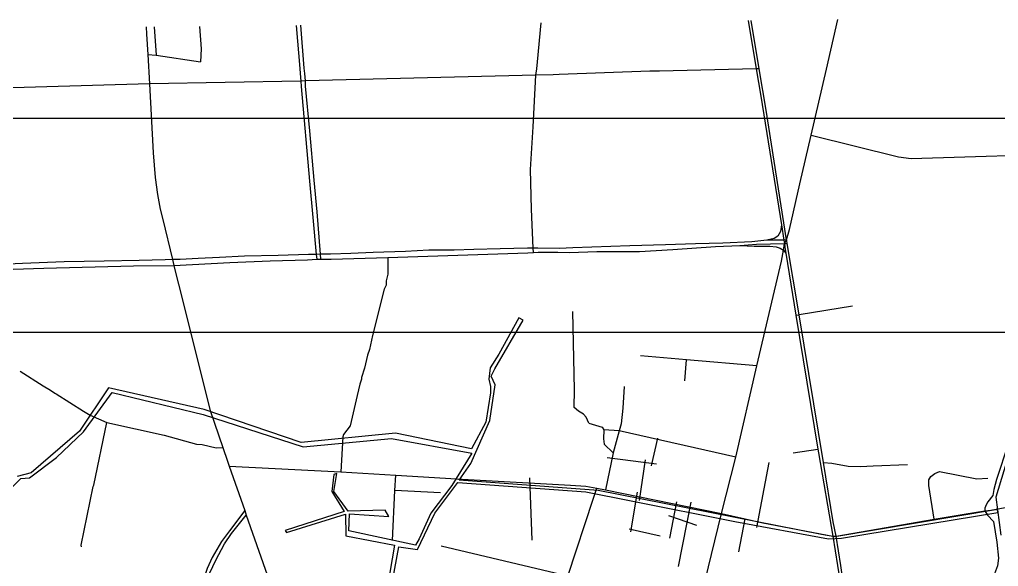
# Model space of a CAD drawing. Header units: metres. Extents: x 4243 to 17166, y -1761 to 6246.
# Drawn here: x 8553 to 12106, y 4242 to 6226 of the extents above; entities that cross this region are included whole.
import ezdxf

# ---------------------------------------------------------------- set-up
doc = ezdxf.new("R2010")
doc.units = ezdxf.units.M
doc.header["$MEASUREMENT"] = 0
doc.header["$XCLIPFRAME"] = 0
for name, color, linetype in [('图框', 6, 'Continuous'), ('底图', 73, 'Continuous'), ('水网', 141, 'Continuous'), ('路网', 2, 'Continuous')]:
    doc.layers.add(name, color=color, linetype=linetype)
picture_1 = doc.add_image_def('image1.jpg', size_in_pixel=(8192, 4266))

msp = doc.modelspace()

# ---------------------------------------------------------------- linework, layer by layer
at = {"layer": '图框'}
msp.add_lwpolyline([(7124.754369260121, 5091.100705268808), (7124.754369260121, 524.6631070550415), (14604.87148212548, 524.6631070550415), (14604.87148212548, 5091.100705268806), (7124.754369260121, 5091.100705268808)], dxfattribs=at)
at = {"layer": '水网'}
for points in [[(12102.66691865954, 4448.593668429335), (11512.55627438787, 4349.772024883538), (11463.40705845237, 4357.828882213973), (10653.45342531067, 4517.714062304061), (10149.10751629388, 4555.335153127205), (10191.051790672, 4616.173826501646), (10260.05808465252, 4772.32639274816), (10279.69753692474, 4901.111344600735), (10264.81382645841, 4932.206685712852), (10278.34447233693, 4958.570139589545), (10381.18902654014, 5135.89861990948), (10365.62841985712, 5144.68653369433), (10292.56365995842, 5012.193403624872), (10261.39440879633, 4963.213196135068), (10255.98215044488, 4921.97821986623), (10262.74747338413, 4895.614765989478), (10262.74747338413, 4871.955329812423), (10244.77988198248, 4765.184865244954), (10192.8393789602, 4668.956504979461), (9916.908095093679, 4726.261211781237), (9575.577719020306, 4691.659214502839), (9223.180453727835, 4812.181762282969), (8876.116111638841, 4890.771912261204), (8770.593086384819, 4733.106349506766), (8594.853360259673, 4581.354208406817), (8544.551237219712, 4569.052738984581)], [(8495.233888998278, 4498.246054796037), (8557.301632835763, 4561.352641803503), (8588.880660954748, 4563.528849967057), (8686.882859750302, 4637.515615358366), (8784.885786391213, 4731.087679265765), (8889.421853290638, 4873.621264595538), (9219.352714799696, 4793.631384425913), (9581.993676170356, 4676.480378170498), (9903.291563458624, 4706.347900911874), (10194.58402437006, 4653.195238298502), (10121.64663741528, 4536.044232043088), (10045.36698441033, 4435.683663568401), (10003.05078103579, 4342.936086452739), (9990.082759646932, 4319.067078842199), (9748.473025344894, 4371.578665602952), (9750.516815211859, 4432.995169678643), (9892.83752006141, 4423.423590972496), (9880.521648145865, 4445.985436295101), (9745.042690001896, 4443.250658453615), (9693.009022769167, 4514.523344416695), (9703.956545343623, 4579.473527587018), (9693.693197439658, 4575.371504563838), (9686.850722888603, 4513.839721825847), (9730.641541031888, 4441.368827721976), (9517.16011983482, 4373.000244119321), (9521.26589570369, 4365.479820663749), (9736.11566624185, 4431.797249015828), (9736.79984091234, 4353.857086707022), (9914.042567776632, 4319.477884848253), (9864.630599653814, 4029.63570525928)], [(12175.62197283143, 4752.336900219146), (12097.02486009116, 4494.106084681989), (12114.11612563825, 4356.237116744799)], [(9875.588312063834, 4018.686532164749), (9929.282194640837, 4313.218052250973), (9997.221467273426, 4303.363882709351), (10059.73829171923, 4436.057097439538), (10143.84737762983, 4546.676891902636), (10608.44783320441, 4513.125051615179), (10772.39209687093, 4480.225498820828), (11149.482972853, 4405.263608186331), (11489.29579127941, 4342.479571450909), (11535.98197840084, 4344.592246985121), (12103.91131281264, 4438.555597396948), (12102.66691865954, 4448.593668429335)]]:
    msp.add_lwpolyline(points, dxfattribs=at)
at = {"layer": '路网'}
for p, q in [((9041.712900994578, 6199.647682844602), (9048.757547814632, 6096.9343812046)), ((9557.09400177584, 6205.127253660407), (9569.999931495868, 6049.179484039487)), ((9586.464084185893, 6050.133795779606), (9574.269112006063, 6205.309860774725)), ((10432.72598514543, 6072.488242891559), (10446.57236239523, 6214.584260625239)), ((9569.999931495868, 6049.179484039487), (9570.935015226016, 6030.511592721508)), ((9587.966897314649, 6030.890702275502), (9586.464084185893, 6050.133795779606)), ((10429.96526177623, 6047.846062279713), (10432.72598514543, 6072.488242891559)), ((10511.85187920579, 6026.498261286818), (10489.29855036572, 6026.132224607223)), ((10840.95682178461, 6038.734350842364), (10511.85187920579, 6026.498261286818)), ((10875.88887799554, 6039.322624690306), (10840.95682178461, 6038.734350842364)), ((9629.778498055646, 5374.094585177431), (9631.492818216097, 5356.826435661815)), ((10507.24325228506, 5382.199251239597), (10549.26636005589, 5381.584865074547)), ((10560.85471905605, 5397.624275752285), (10513.12092139595, 5396.003340052383)), ((9889.976675834741, 5363.414735083409), (9889.976675834741, 5348.26426614722)), ((9889.976675834741, 5348.26426614722), (9889.976675834741, 5302.015582927444)), ((9115.582638135413, 5323.427472637442), (9129.809269055955, 5266.459903031528)), ((11370.0360976255, 5153.283728385286), (11382.21444992558, 5154.721626520564)), ((11576.11073898547, 5186.930589263269), (11382.21444992558, 5154.721626520564)), ((10967.56047866517, 4915.823718508647), (10973.56059922487, 4992.331713976746)), ((10728.75790701643, 4733.86916761467), (10673.5768354258, 4738.104285716486)), ((10846.79390875878, 4606.849766319792), (10869.5536342361, 4707.411281889013)), ((11361.34204539493, 4654.081909432018), (11450.78725625598, 4667.336178539727)), ((10685.33960418601, 4637.053638275305), (10864.57517173956, 4614.667154508874)), ((10802.92812254, 4481.553072043984), (10824.38937183388, 4629.591572845821)), ((11228.99571509915, 4383.460129724466), (11274.08646511647, 4619.546517938201)), ((10139.39912690618, 4560.544302386639), (10159.06928093568, 4559.014976327249)), ((10404.1452702739, 4563.31496636418), (10412.24910089315, 4338.221735372907)), ((10081.17903322563, 4509.932861720153), (9915.246200245107, 4517.331111863663)), ((10794.42761618085, 4512.193335544085), (10770.10957371455, 4367.413397428347)), ((10936.79053606326, 4476.251403490198), (10912.47249359707, 4344.633356333535)), ((10989.98657239065, 4475.745154801174), (10943.01943694707, 4242.678435088077)), ((12078.4288092351, 4446.995632927341), (12150.27440859587, 4459.726834256609)), ((10908.41985044197, 4426.641619266126), (11010.25197170197, 4392.21843327937)), ((11163.63862974592, 4295.372493142203), (11186.9934589176, 4415.167687880283)), ((10765.04376977088, 4378.55029363127), (10878.02138755237, 4353.745257780246)), ((10542.45360722602, 4206.569265889877), (10083.63919396535, 4315.632372303342))]:
    msp.add_line(p, q, dxfattribs=at)
for points in [[(11197.06137106591, 6222.563527105319), (11226.24471137509, 6047.702261901402), (11242.93150304467, 5947.72219305992), (11318.57309703552, 5480.906673889549), (11327.133565875, 5426.422064529674), (11329.10392086603, 5413.925149180403), (11331.12993559637, 5401.009940528251), (11334.64763150574, 5378.578294930456), (11370.0360976255, 5153.283728385286), (11450.78725625598, 4667.336178539727), (11453.03590996586, 4654.134194488579), (11504.77720928588, 4351.799608173722), (11522.15418179542, 4245.912387890217), (11560.10299620614, 4005.333146496616), (11570.9009868151, 3938.085263007263), (11600.43404772528, 3754.067152497301), (11641.288300846, 3506.753494598379), (11647.96747028478, 3466.327952776512), (11676.47639188566, 3293.936024128401), (11689.96831416548, 3212.550629932375), (11702.15779840597, 3138.99448998546)], [(11710.7627950462, 3164.140497777087), (11706.10964033589, 3191.769799078291), (11688.52116078534, 3296.223239951709), (11656.70605031424, 3487.89345304476), (11654.15683397488, 3504.074138334895), (11634.1749853848, 3631.063203659782), (11610.30808655568, 3772.365582842322), (11585.12761773565, 3931.44545326702), (11583.96989503526, 3938.12447449466), (11563.65408796468, 4055.511158186418), (11547.73540078499, 4155.64559982199), (11534.21008264483, 4245.899317063332), (11516.49915166595, 4351.904175689852), (11506.30228630476, 4403.547567701376), (11470.74684094474, 4618.78954729851), (11382.21444992558, 5154.721626520564), (11338.76645266474, 5414.317311599791), (11337.29703538515, 5423.088681040272), (11336.75156987482, 5426.578929656592), (11262.91335163475, 5897.732466763294), (11237.5325077346, 6047.97678989725), (11208.01269781426, 6222.679962632187)], [(11319.01837499463, 5349.767547381517), (11325.59735690639, 5389.506527363264), (11329.10392086603, 5413.925149180403), (11336.75156987482, 5426.578929656592), (11347.03749082633, 5465.141668265161), (11385.22007617564, 5630.100064395403), (11425.94074590527, 5806.407623766396), (11481.31106062629, 6046.146603387256), (11522.92043695622, 6226.028091562388)], [(9012.37243921519, 6199.33573291026), (9013.714172104606, 6172.861524014677), (9017.955444704972, 6099.365924918499), (9024.089148644587, 5992.862151164503)], [(9206.395986706253, 6201.398605589698), (9211.651358684758, 6120.282450074737), (9209.836850986117, 6072.266005496437)], [(9017.955444704972, 6099.365924918499), (9048.757547814632, 6096.9343812046), (9209.836850986117, 6072.266005496437)], [(10418.08747210563, 5380.970478941629), (10417.40842321352, 5396.722303441666), (10410.98528859601, 5538.385063926631), (10407.25608565495, 5681.827315861768), (10417.08559669577, 5837.16726027982), (10427.10435086512, 6024.628859798365), (10429.96526177623, 6047.846062279713)], [(11237.5325077346, 6047.97678989725), (11226.24471137509, 6047.702261901402), (10875.88887799554, 6039.322624690306)], [(10489.29855036572, 6026.132224607223), (10427.10435086512, 6024.628859798365), (9590.171023234958, 6003.673280963616), (9573.228196734795, 6002.588245737308), (9024.089148644587, 5992.862151164503), (7781.986270385097, 5956.624673709682)], [(9570.935015226016, 6030.511592721508), (9573.228196734795, 6002.588245737308), (9575.13176002563, 5983.423663596564), (9605.355001775784, 5639.629784114601), (9617.678069405492, 5508.685029530374), (9629.778498055646, 5374.094585177431)], [(9646.799248196416, 5356.774147584509), (9644.840025166284, 5374.63053873548), (9633.051291086012, 5528.881567920501), (9622.19764073589, 5642.950154602004), (9606.10084236623, 5822.343014360346), (9591.061579155035, 5984.377970177155), (9590.171023234958, 6003.673280963616), (9587.966897314649, 6030.890702275502)], [(9024.089148644587, 5992.862151164503), (9037.892765505472, 5743.084588009806), (9044.705518344652, 5653.329586306529), (9053.432966426248, 5591.837465182353), (9063.707755426178, 5538.81644700229), (9073.336891375717, 5500.593351387361), (9107.823669625679, 5355.545377855131), (9113.000025945017, 5333.767415775394), (9115.582638135413, 5323.427472637442)], [(11425.94074590527, 5806.407623766396), (11743.62430872605, 5728.404253330489), (11789.07605682523, 5722.717752671742), (12412.58765670494, 5741.189085206425), (12583.01779710524, 5788.053844552429), (12620.93321567611, 5790.942863517383), (12638.27679233462, 5792.26318463165)], [(11318.57309703552, 5480.906673889549), (11314.82163019501, 5457.690553312132), (11305.02551500522, 5440.396140929719), (11291.47793297493, 5431.467893819732), (11265.85218619578, 5425.441657524499)], [(10549.26636005589, 5381.584865074547), (10647.78410941572, 5384.643724158348), (10803.29743805551, 5385.035885634774), (10924.47983572469, 5392.147082604875), (11079.20279598632, 5402.408651733247), (11167.61273556598, 5405.951182703429), (11228.33751779632, 5411.114652202407), (11329.10392086603, 5413.925149180403), (11338.76645266474, 5414.317311599791)], [(11336.75156987482, 5426.578929656592), (11327.133565875, 5426.422064529674), (11265.85218619578, 5425.441657524499), (11211.22771206521, 5419.990596029849), (11105.20702902623, 5415.29771770531), (11006.35532120638, 5412.617941201606), (10898.04145666607, 5409.010047913471), (10767.70859684632, 5405.859678201785), (10560.85471905605, 5397.624275752285)], [(11167.61273556598, 5405.951182703429), (11219.35403488599, 5404.23874140525), (11276.58338510641, 5403.990372077038), (11299.76010309555, 5402.304075189808), (11313.76409503468, 5397.232113867008), (11325.59735690639, 5389.506527363264), (11334.64763150574, 5378.578294930456)], [(9629.778498055646, 5374.094585177431), (9601.803910024695, 5373.545559610182), (9492.131947694581, 5370.852720267081), (9368.990326974774, 5367.257911394759), (9278.64342824579, 5363.205582667085), (9201.34317383566, 5359.610776053682), (9136.176743924852, 5356.01597050199), (9107.823669625679, 5355.545377855131), (9081.78604072542, 5355.114001275448), (8987.409376435213, 5352.421166013403), (8859.75931634591, 5349.728331346472), (8714.587568395073, 5347.022425267322), (8563.571547186235, 5341.192310832383), (8404.9190089053, 5334.447159501667), (8116.378888774896, 5325.453630208445), (7901.988681456306, 5317.3620739248), (7749.33626373508, 5312.865314762049)], [(10513.12092139595, 5396.003340052383), (10433.7278605646, 5396.91838437313), (10417.40842321352, 5396.722303441666), (10396.42469920614, 5396.473934265261), (10297.53959553526, 5394.225539856532), (10201.80483344593, 5392.421595807129), (10130.79413026594, 5390.173202147184), (10038.66611968563, 5389.271230389772), (9953.261806356024, 5384.787516699579), (9836.409736866364, 5381.637153257091), (9755.513862906257, 5377.140370339563), (9681.352818144718, 5375.349500861426), (9644.840025166284, 5374.63053873548), (9629.778498055646, 5374.094585177431)], [(9646.799248196416, 5356.774147584509), (9683.434492616216, 5356.721859508603), (9889.976675834741, 5363.414735083409), (10397.57128995494, 5379.885499248689), (10418.08747210563, 5380.970478941629), (10435.43104877532, 5381.885522129888), (10507.24325228506, 5382.199251239597)], [(7747.88911035494, 5295.283525266626), (8641.083308626197, 5324.800030955521), (8966.626027506078, 5332.839304212424), (9113.000025945017, 5333.767415775394), (9315.779610375175, 5345.179272197128), (9462.732470175484, 5350.538796086738), (9597.417922085384, 5354.917921018262), (9631.492818216097, 5356.826435661815), (9646.799248196416, 5356.774147584509)], [(11100.30897143506, 4434.617362682184), (11153.20799346477, 4638.670898711715), (11229.31712931418, 4970.25375509163), (11319.01837499463, 5349.767547381517)], [(9889.976675834741, 5302.015582927444), (9884.009951135376, 5278.577580794634), (9883.998819185654, 5263.0612037768), (9876.23985067592, 5247.989291210135), (9833.860520536315, 5079.885790239496), (9823.118189664792, 5029.729697841627), (9815.949214454973, 5008.226823447214), (9805.206883594628, 4961.051349480112), (9794.464552736144, 4927.614258130489), (9794.464552736144, 4922.241848968377), (9788.497828025604, 4903.732545066567), (9777.744365224848, 4861.929856375266), (9774.171009565003, 4847.002226855547), (9752.675215894593, 4752.064500272216), (9728.79718511575, 4721.020037452166), (9726.41494801664, 4712.654385228583), (9718.678243406353, 4585.471037123293)], [(9129.809269055955, 5266.459903031528), (9244.301365334773, 4807.866304353287), (9290.899704184614, 4673.192112681396), (9307.64215560467, 4624.789241640304), (9314.020762425149, 4606.424173519887), (9370.83823052631, 4445.466321139538), (9375.925531255314, 4428.735401297394), (9451.03279169486, 4211.810651211475), (9508.184218265347, 4047.224387109687), (9546.500386994565, 3936.856636524608), (9671.267272275176, 3647.55776366865), (9796.84678984457, 3401.840799926722), (9867.055992685493, 3269.064213518461)], [(10618.77425011643, 4762.469314793532), (10609.63491991744, 4784.272397192137), (10600.1059715061, 4795.030167470161), (10582.27258907468, 4806.101661514898), (10565.35202647582, 4819.329953319801), (10567.19993002549, 4882.974969379546), (10560.69887176552, 5167.270562905294)], [(11229.31712931418, 4970.25375509163), (10973.56059922487, 4992.331713976746), (10806.90418955521, 5006.710512766556)], [(8555.255981225753, 4950.907796812185), (8638.856918815756, 4897.157566064911), (8665.729443885615, 4882.229893329495), (8680.657387605172, 4870.282539726641), (8686.034119004617, 4868.491744848376), (8785.15299361595, 4805.774875831732), (8809.0421563352, 4790.847315198684), (8869.945049746197, 4764.56073587056), (9077.745143216336, 4718.575697848515), (9195.387581086023, 4686.328760914912), (9215.091130955378, 4684.537993107398), (9266.442812055586, 4671.98955454718), (9290.899704184614, 4673.192112681396)], [(10747.73788019479, 4895.458267894515), (10742.24982929625, 4816.964022603293), (10736.71725060628, 4760.168752021564), (10728.75790701643, 4733.86916761467)], [(8778.240053234855, 4313.070476043445), (8777.048934685303, 4319.632068563659), (8820.051653975854, 4532.245265842357), (8823.035016324604, 4537.016230438312), (8869.945049746197, 4764.56073587056)], [(10618.77425011643, 4762.469314793532), (10667.48765928507, 4747.241165903338), (10673.5768354258, 4738.104285716486), (10672.70854340517, 4704.628593033587), (10674.87927347631, 4686.354903510248), (10707.23984944471, 4654.016553112247)], [(11153.20799346477, 4638.670898711715), (10728.75790701643, 4733.86916761467), (10707.23984944471, 4654.016553112247), (10679.39884479553, 4520.703460594581)], [(12141.06828671531, 4686.171905329858), (12099.47932494641, 4558.296062434498), (12089.605286116, 4521.383158902113), (12085.44193715625, 4500.064178159868), (12067.25233236537, 4477.189776835439), (12061.0073089248, 4465.752592300471), (12056.85509192594, 4453.792576538339), (12056.65471683466, 4443.649446700176), (12066.20592914545, 4428.839969477092), (12088.57001485512, 4405.455933132151), (12100.52572816633, 4330.075726104842), (12106.23641804629, 4271.844933865533), (12102.08420103625, 4244.291605602426), (12092.19903025613, 4215.182915279583)], [(9314.020762425149, 4606.424173519887), (9718.678243406353, 4585.471037123293), (9918.118243115257, 4573.798469613246), (10139.39912690618, 4560.544302386639)], [(11470.74684094474, 4618.78954729851), (11501.2372494752, 4616.855005962249), (11560.34789908514, 4606.280390176396), (11605.19852192537, 4604.515776572225), (11651.65214543626, 4607.077734187187), (11775.3169677651, 4612.201651036681)], [(11872.73265415639, 4413.363888969587), (11853.80834071547, 4535.356195970379), (11853.80834071547, 4555.982467104622), (11861.0552395659, 4568.661497761437), (11875.10375930578, 4579.758928220194), (11892.32488453598, 4586.791227434702), (12028.02334380545, 4559.825388401688), (12067.66421448463, 4562.766400420513)], [(9906.040078355232, 4335.905356113275), (9915.246200245107, 4517.331111863663), (9918.118243115257, 4573.798469613246)], [(10159.06928093568, 4559.014976327249), (10552.30538215511, 4537.70900079835), (10607.93173170485, 4533.866086483409), (10648.14033178636, 4526.624679813568), (10679.39884479553, 4520.703460594581), (11100.30897143506, 4434.617362682184), (11186.9934589176, 4415.167687880283), (11250.67933959537, 4400.881084993423), (11504.77720928588, 4351.799608173722), (11516.49915166595, 4351.904175689852), (11872.73265415639, 4413.363888969587), (11981.65877589606, 4432.160009581536), (12056.65471683466, 4443.649446700176), (12078.4288092351, 4446.995632927341)], [(10100.55975657538, 3108.163255066553), (10146.1673519446, 3191.573753673525), (10239.28610599623, 3355.063648486452), (10258.65569739626, 3391.646267109493), (10275.76550313481, 3428.594954218657), (10281.19789428473, 3441.07676102355), (10298.84203357459, 3481.619849026611), (10311.33208043524, 3514.778496887011), (10313.7031855958, 3521.927811199742), (10317.05390226492, 3532.004822600575), (10336.15632688464, 3589.487078285252), (10345.29565708548, 3616.986643581594), (10366.63560346537, 3678.115890325454), (10416.96314525627, 3831.247504323663), (10495.43225431465, 4064.333830754679), (10542.45360722602, 4206.569265889877), (10636.02877118462, 4489.607303647266), (10648.14033178636, 4526.624679813568)], [(9370.83823052631, 4445.466321139538), (9314.555095974589, 4371.000833456812), (9285.845799304778, 4333.382668345175), (9251.62618783512, 4274.472175728472), (9234.393930655206, 4235.455731759721), (9204.448987635084, 4145.241304120456), (9183.955069376389, 4069.19610637048), (9178.155323906103, 4039.865634559594), (9175.439128335802, 4026.115366406679), (9155.590863125632, 3925.785933258421), (9107.523106996203, 3669.698674128333), (9056.605571916562, 3414.152670172451), (9050.00432610535, 3380.092473572062), (9046.9541720564, 3365.963924207201), (8995.446643665666, 3105.653891351482), (8936.291466266148, 2829.613971569517), (8923.545384565601, 2735.632962344622), (8919.170528576009, 2613.580277368368), (8920.25032763579, 2405.025796069705)], [(8943.88345553563, 2407.182156372292), (8943.783267995575, 2481.792458101583), (8942.180267324906, 2608.091267928423), (8950.852055656025, 2736.456322229875), (8964.266054306412, 2826.046051837446), (9007.99235028611, 3102.203517093265), (9065.900749394905, 3365.754806117096), (9068.294118445601, 3379.791865968553), (9074.015940275278, 3412.505858779827), (9123.085571814561, 3676.024655944611), (9171.153327934677, 3932.896277528664), (9190.200092815096, 4026.494413515496), (9192.994212035324, 4040.270823305415), (9198.727165805405, 4068.424938871467), (9216.849978905404, 4142.496453720553), (9243.644580345835, 4219.718481218384), (9264.917735034831, 4264.629824798496), (9296.799637194956, 4324.27224070666), (9321.64614754566, 4361.550532952358), (9375.925531255314, 4428.735401297394)], [(10668.80122927599, 2745.447938557191), (10673.04250187636, 2763.130598761549), (10676.23737126612, 2837.533972954785), (10676.88302430534, 2852.459138081817), (10686.81272288621, 2943.448150022364), (10741.91587082506, 2925.660672636645), (10747.68222045549, 2927.908611031657), (10757.28909250558, 2944.885787096748), (10759.29284333461, 2950.923864662124), (10773.43041866482, 2993.660992785299), (10805.05628600553, 3219.386093370558), (10833.82124242582, 3353.508334161656), (10839.49853645475, 3373.622876777255), (10848.6267346947, 3392.848698740301), (10861.76243461505, 3444.749420749897), (10880.98731067614, 3521.601059996465), (10916.53162408457, 3663.712520812114), (10921.65232066461, 3694.702005735539), (10927.86394824483, 3732.357407604752), (10964.109574456, 3870.092737000378), (11017.79896485456, 4092.618708597438), (11100.30897143506, 4434.617362682184)]]:
    msp.add_lwpolyline(points, dxfattribs=at)

# ---------------------------------------------------------------- pictures from other files: only their frames are drawn
at = {"layer": '底图'}
image = msp.add_image(picture_1, insert=(4242.667893890029, -861.6137822939169), size_in_units=(12923.689054182065, 6730.036316545495), dxfattribs=at)
image.set_boundary_path([(-0.5, -0.5), (8191.500000000001, 4265.5)])
image.dxf.clipping = 0

doc.saveas('drawing.dxf')
